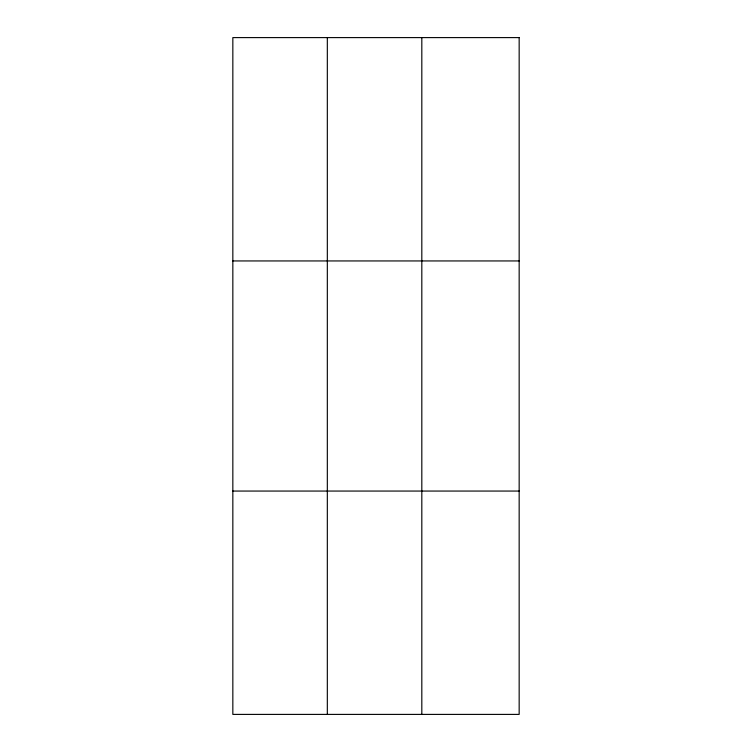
<?xml version="1.0" encoding="UTF-8"?>
<svg xmlns="http://www.w3.org/2000/svg" width="752" height="752" viewBox="0 0 752 752"><rect width="100%" height="100%" fill="white"/><g stroke="black" fill="none" stroke-linecap="round" stroke-linejoin="round"><path stroke-width="1.13" d="M327.327 37.6L327.327 714.4M421.816 37.6L421.816 714.4M232.838 260.944L519.162 260.944M232.838 491.056L519.162 491.056M519.162 37.6L519.162 714.4L232.838 714.4L232.838 37.6L519.162 37.6"/></g></svg>
